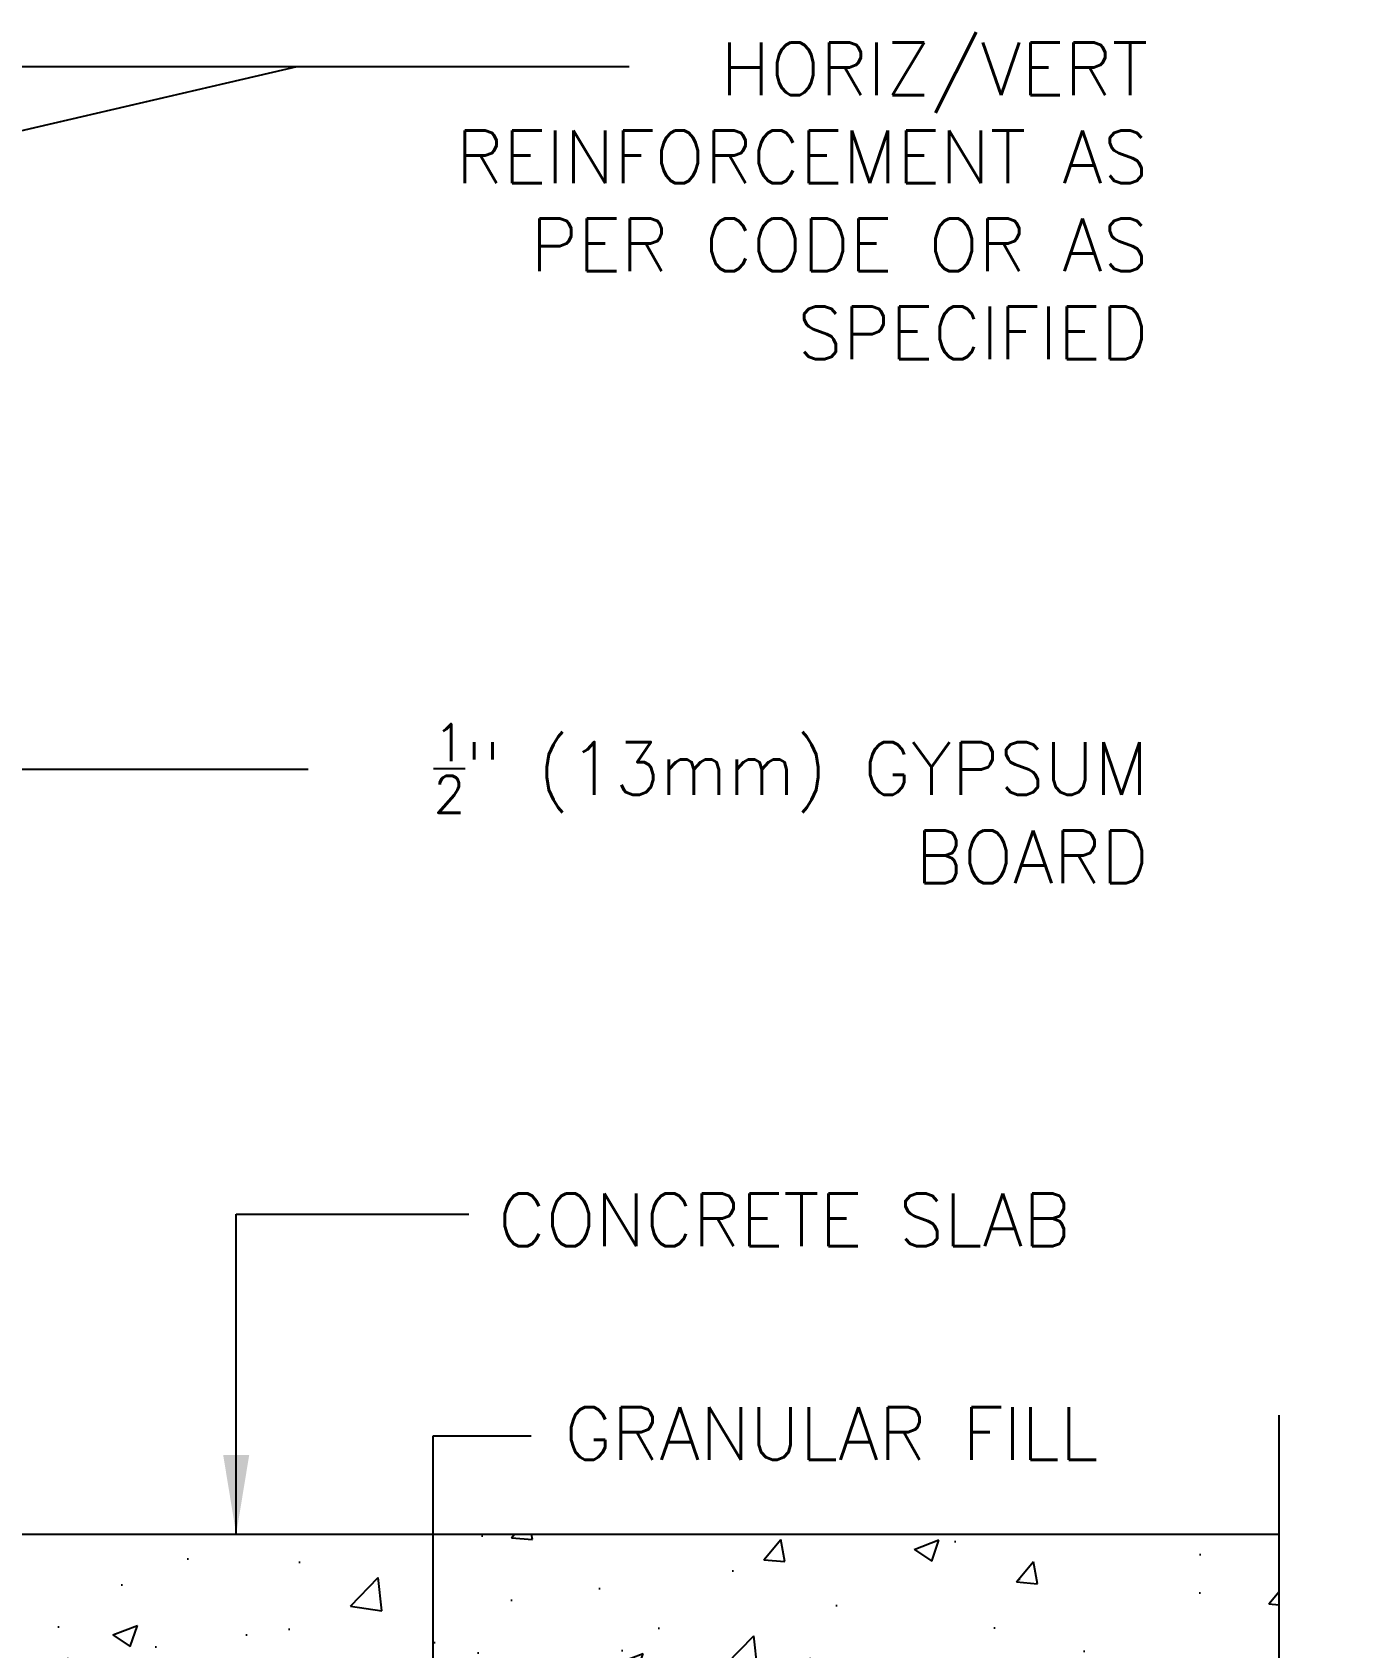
# Model space of a CAD drawing. Header units: inches. Extents: x 231.1 to 287.2, y 124.2 to 194.2.
# Drawn here: x 268.51 to 287.23, y 162.61 to 185.56 of the extents above; entities that cross this region are included whole.
import ezdxf

# ---------------------------------------------------------------- set-up
doc = ezdxf.new("R2010")
doc.units = ezdxf.units.IN
doc.header["$MEASUREMENT"] = 0
for name, color, linetype in [('HATCH', 12, 'Continuous'), ('LINE50', 5, 'Continuous'), ('LINE9', 9, 'Continuous'), ('TEXT', 4, 'Continuous')]:
    doc.layers.add(name, color=color, linetype=linetype)
doc.styles.add('DIM', font='romans.shx', dxfattribs={"width": 0.7})
doc.styles.add('ROMANS', font='romans.shx', dxfattribs={"height": 1.125})
doc.dimstyles.new('ext_12', dxfattribs={"dimscale": 12, "dimtxt": 0.09375, "dimasz": 0.09375, "dimexe": 0.09375, "dimexo": 0.0625, "dimgap": 0.0625, "dimtad": 1, "dimdec": 1, "dimzin": 3, "dimdsep": 46, "dimlunit": 4, "dimtxsty": 'DIM', "dimcen": 0.09, "dimdle": 0.09375, "dimclrt": 4, "dimadec": 0, "dimazin": 0, "dimtfac": 1, "dimtdec": 1, "dimtmove": 2, "dimatfit": 3, "dimfxl": 0, "dimfrac": 2, "dimtolj": 1, "dimtzin": 0, "dimarcsym": 0})

msp = doc.modelspace()

# ---------------------------------------------------------------- hatches: boundary and pattern name
at = {"layer": 'HATCH'}
h = msp.add_hatch(dxfattribs=at)
h.set_pattern_fill('AR-CONC', color=256, scale=0.5, style=0)
h.set_pattern_definition([(50, (111.4877, 19.395), (3.5863, -0.31376), [0.375, -4.125]), (355, (111.4877, 19.395), (-0.693757, 3.76096), [0.3, -3.3]), (100.4514, (111.7865, 19.3687), (2.892547, 3.4472), [0.3187, -3.50571]), (46.1842, (111.4877, 20.395), (5.336205, -0.827595), [0.5625, -6.1875]), (96.6356, (111.9324, 20.326), (4.67331, 4.87059), [0.47805, -5.25856]), (351.1842, (111.4877, 20.395), (4.67331, 4.87059), [0.45, -4.95]), (21, (111.9877, 20.145), (2.984535, -2.013094), [0.375, -4.125]), (326, (111.9877, 20.145), (1.216577, 3.62575), [0.3, -3.3]), (71.4514, (112.2364, 19.977), (4.201113, 1.61265), [0.3187, -3.50571]), (37.5, (111.4877, 19.3949), (0.060799, 1.664469), [0, -3.26, 0, -3.35, 0, -3.3125]), (7.5, (111.4877, 19.3949), (1.315348, 1.972059), [0, -1.91, 0, -3.185, 0, -1.2625]), (327.5, (110.3727, 19.3949), (2.669112, -0.112774), [0, -1.25, 0, -3.9, 0, -5.175]), (317.5, (109.8727, 19.3949), (2.91593, 0.500525), [0, -1.625, 0, -2.59, 0, -3.675])])
h.paths.add_polyline_path([(286.225, 160.226), (286.225, 164.226), (266.297, 164.226), (266.297, 160.226)])

# ---------------------------------------------------------------- linework, layer by layer
at = {"layer": 'LINE50'}
msp.add_line((266.297, 164.226), (286.225, 164.226), dxfattribs=at)
at = {"layer": 'LINE9'}
msp.add_lwpolyline([(286.225, 151.186), (286.225, 156.61), (285.225, 157.61), (287.225, 157.61), (286.225, 158.61), (286.225, 165.914)], dxfattribs=at)

# ---------------------------------------------------------------- texts
at = {"layer": 'TEXT', "style": 'ROMANS'}
for s, p in [('CONCRETE SLAB', (275.13, 168.315)), ('GRANULAR FILL', (276.07, 165.282))]:
    msp.add_text(s, height=0.75, dxfattribs=at).set_placement(p)
at = {"layer": 'TEXT', "char_height": 0.75, "width": 12.61154, "attachment_point": 3, "style": 'ROMANS'}
for s, insert in [('HORIZ/VERT REINFORCEMENT AS PER CODE OR AS SPECIFIED', (284.363, 185.414)), ('\\A1;{\\H0.7x;\\S1/2;}" (13mm) GYPSUM BOARD', (284.37, 175.732))]:
    msp.add_mtext(s, dxfattribs=dict(at, insert=insert))

# ---------------------------------------------------------------- leaders
at = {"layer": 'TEXT'}
for points in [[(258.654, 185.072), (276.991, 185.072)], [(258.098, 181.77), (272.277, 185.072), (276.991, 185.072)], [(266.797, 175.093), (272.431, 175.093)], [(271.409, 164.226), (271.409, 168.771), (274.715, 168.771)], [(274.209, 158.482), (274.209, 165.621), (275.6, 165.621)]]:
    msp.add_leader(points, dimstyle='ext_12', dxfattribs=at)

doc.saveas('drawing.dxf')
